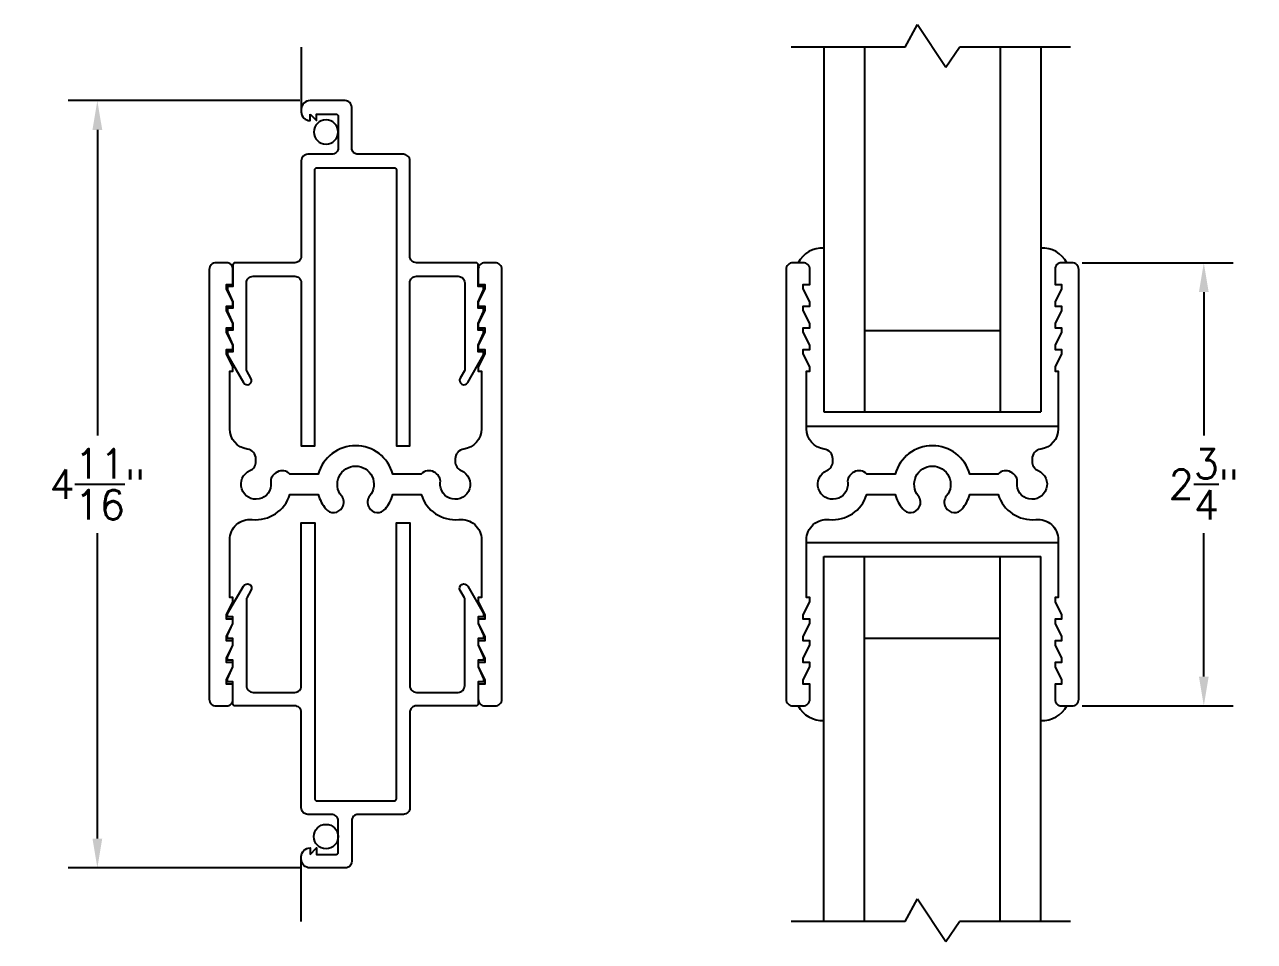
# Model space of a CAD drawing. Extents: x -56 to 119, y -34 to 74.
# Drawn here: x 4.47 to 10.14, y 70.03 to 74.26 of the extents above; entities that cross this region are included whole.
import ezdxf

# ---------------------------------------------------------------- set-up
doc = ezdxf.new("R2010")
doc.units = 0
doc.header["$LTSCALE"] = 0.25
doc.header["$MEASUREMENT"] = 0
doc.layers.get('0').update_dxf_attribs({"linetype": 'CONTINUOUS'})
doc.layers.get('DEFPOINTS').update_dxf_attribs({"color": 1, "linetype": 'CONTINUOUS'})
for name, color, linetype in [('DIM', 7, 'CONTINUOUS'), ('GLASS-VINYL', 7, 'CONTINUOUS'), ('GLAZING', 7, 'CONTINUOUS'), ('SASH', 5, 'CONTINUOUS'), ('VENT', 5, 'CONTINUOUS')]:
    doc.layers.add(name, color=color, linetype=linetype)
doc.styles.get("Standard").update_dxf_attribs({"font": 'simplex.shx'})
doc.dimstyles.new('THREE-QUARTER SCALE', dxfattribs={"dimscale": 0.75, "dimtxt": 0.18, "dimasz": 0.18, "dimexe": 0.18, "dimexo": 0.0625, "dimgap": 0.09, "dimtad": 0, "dimtih": 1, "dimtoh": 1, "dimdec": 4, "dimlfac": 1.333, "dimzin": 0, "dimdsep": 46, "dimlunit": 4, "dimtxsty": 'Standard', "dimcen": 0.09, "dimadec": 0, "dimazin": 0, "dimtfac": 1, "dimtdec": 4, "dimtofl": 0, "dimtmove": 0, "dimatfit": 3, "dimfxl": 0, "dimtolj": 1, "dimtzin": 0, "dimarcsym": 0})

# ---------------------------------------------------------------- blocks, each defined once
blk = doc.blocks.new('OO MUNTIN BAR')
at = {"color": 5}
blk.add_lwpolyline([(0.541, 0.565), (0.601, 0.595), (0.621, 0.595), (0.621, 0.565), (0.641, 0.565), (0.701, 0.595), (0.721, 0.595), (0.721, 0.565), (0.741, 0.565), (0.801, 0.595), (0.821, 0.595), (0.821, 0.565), (0.841, 0.565), (0.901, 0.595), (0.921, 0.595), (0.921, 0.565), (0.991, 0.565, 0.414214), (1.021, 0.595), (1.021, 0.643, 0.414214), (0.99, 0.674), (-0.99, 0.674, 0.414214), (-1.021, 0.643), (-1.021, 0.595, 0.414214), (-0.991, 0.565), (-0.921, 0.565), (-0.921, 0.595), (-0.901, 0.595), (-0.841, 0.565), (-0.821, 0.565), (-0.821, 0.595), (-0.801, 0.595), (-0.741, 0.565), (-0.721, 0.565), (-0.721, 0.595), (-0.701, 0.595), (-0.641, 0.565), (-0.621, 0.565), (-0.621, 0.595), (-0.601, 0.595), (-0.541, 0.565), (-0.521, 0.565), (-0.521, 0.58), (-0.2556, 0.58, -0.445388), (-0.1621, 0.4761, 0.360376), (-0.047, 0.3029), (-0.047, 0.1717, 0.106406), (-0.1135, 0.1371, 0.522758), (-0.1071, 0.0619), (-0.1053, 0.0608, 0.311835), (-0.0532, 0.065, -0.632646), (0.084, 0, -0.632646), (-0.0532, -0.065, 0.311835), (-0.1053, -0.0608), (-0.1071, -0.0619, 0.522758), (-0.1135, -0.1371, 0.106406), (-0.047, -0.1717), (-0.047, -0.3029, 0.360376), (-0.1621, -0.4761, -0.445388), (-0.2556, -0.58), (-0.521, -0.58), (-0.521, -0.565), (-0.541, -0.565), (-0.601, -0.595), (-0.621, -0.595), (-0.621, -0.565), (-0.641, -0.565), (-0.701, -0.595), (-0.721, -0.595), (-0.721, -0.565), (-0.741, -0.565), (-0.801, -0.595), (-0.821, -0.595), (-0.821, -0.565), (-0.841, -0.565), (-0.901, -0.595), (-0.921, -0.595), (-0.921, -0.565), (-0.991, -0.565, 0.414214), (-1.021, -0.595), (-1.021, -0.643, 0.414214), (-0.99, -0.674), (0.99, -0.674, 0.414214), (1.021, -0.643), (1.021, -0.595, 0.414214), (0.991, -0.565), (0.921, -0.565), (0.921, -0.595), (0.901, -0.595), (0.841, -0.565), (0.821, -0.565), (0.821, -0.595), (0.801, -0.595), (0.741, -0.565), (0.721, -0.565), (0.721, -0.595), (0.701, -0.595), (0.641, -0.565), (0.621, -0.565), (0.621, -0.595), (0.601, -0.595), (0.541, -0.565), (0.521, -0.565), (0.521, -0.58), (0.2556, -0.58, -0.37488), (0.1624, -0.4988, 0.37488), (0.1169, -0.459), (0.1054, -0.459, 0.298217), (0.0632, -0.4866, -1.980601), (0.0077, -0.3904, 0.298217), (0.0527, -0.3677), (0.0563, -0.3614, 0.354774), (0.047, -0.3029), (0.047, -0.1717, 0.337945), (0.178, 0, 0.337945), (0.047, 0.1717), (0.047, 0.3029, 0.354774), (0.0563, 0.3614), (0.0527, 0.3677, 0.298217), (0.0077, 0.3904, -1.980601), (0.0632, 0.4866, 0.298217), (0.1054, 0.459), (0.1169, 0.459, 0.37488), (0.1624, 0.4988, -0.37488), (0.2556, 0.58), (0.521, 0.58), (0.521, 0.565)], format="xyb", close=True, dxfattribs=at)
blk = doc.blocks.new('3766 SCREEN ADAPTER')
blk.add_line((0.25, 1.8363), (0.25, 1.544))
blk.add_lwpolyline([(0.21, 1.528), (0.18, 1.498), (0.18, 1.528), (0.09, 1.528, 0.414214), (0.08, 1.518), (0.08, 1.373, 0.414214), (0.11, 1.343), (0.22, 1.343, -0.414214), (0.25, 1.313), (0.25, 0.873, 0.414214), (0.28, 0.843), (0.555, 0.843, -0.414214), (0.565, 0.833), (0.565, 0.733), (0.59, 0.733), (0.59, 0.718), (0.565, 0.663), (0.565, 0.633), (0.59, 0.633), (0.59, 0.618), (0.565, 0.563), (0.565, 0.533), (0.59, 0.533), (0.59, 0.518), (0.565, 0.463), (0.565, 0.433), (0.59, 0.433), (0.59, 0.418), (0.5167, 0.291, -1), (0.482, 0.311), (0.5017, 0.345, 0.131652), (0.503, 0.35), (0.503, 0.75, 0.414214), (0.472, 0.781), (0.28, 0.781, 0.414214), (0.25, 0.751), (0.25, 0), (0.188, 0), (0.188, 1.271, 0.414214), (0.178, 1.281), (-0.178, 1.281, 0.414214), (-0.188, 1.271), (-0.188, 0), (-0.25, 0), (-0.25, 0.751, 0.414214), (-0.28, 0.781), (-0.472, 0.781, 0.414214), (-0.503, 0.75), (-0.503, 0.35, 0.131652), (-0.5017, 0.345), (-0.482, 0.311, -1), (-0.5167, 0.291), (-0.59, 0.418), (-0.59, 0.433), (-0.565, 0.433), (-0.565, 0.463), (-0.59, 0.518), (-0.59, 0.533), (-0.565, 0.533), (-0.565, 0.563), (-0.59, 0.618), (-0.59, 0.633), (-0.565, 0.633), (-0.565, 0.663), (-0.59, 0.718), (-0.59, 0.733), (-0.565, 0.733), (-0.565, 0.833, -0.414214), (-0.555, 0.843), (-0.28, 0.843, 0.414214), (-0.25, 0.873), (-0.25, 1.313, -0.414214), (-0.22, 1.343), (-0.012, 1.343, 0.414214), (0.018, 1.373), (0.018, 1.56, -0.414214), (0.048, 1.59), (0.21, 1.59, -0.414214), (0.25, 1.55), (0.25, 1.538, -0.414214), (0.21, 1.498)], format="xyb", close=True)
blk.add_circle((0.1363, 1.4455), 0.0563)
blk = doc.blocks.new('*D53')
at = {"layer": 'DEFPOINTS', "color": 0}
for p in [(5.7893, 73.9058), (4.8096, 70.3698), (5.7893, 70.3698)]:
    blk.add_point(p, dxfattribs=at)
at = {"layer": 'DIM', "color": 0, "lineweight": -2}
for p, q in [((5.7425, 73.9058), (4.6746, 73.9058)), ((4.8096, 73.7708), (4.8096, 72.3628)), ((4.8096, 70.5048), (4.8096, 71.9128)), ((5.7425, 70.3698), (4.6746, 70.3698))]:
    blk.add_line(p, q, dxfattribs=at)
at = {"layer": 'DIM', "color": 0}
for points in [[(4.7871, 73.7708), (4.8321, 73.7708), (4.8096, 73.9058)], [(4.7871, 70.5048), (4.8321, 70.5048), (4.8096, 70.3698)]]:
    blk.add_solid(points, dxfattribs=at)
at = {"layer": 'DIM', "color": 0, "insert": (4.8096, 72.1378), "char_height": 0.135, "attachment_point": 5}
blk.add_mtext('\\A1;4{\\H1.000000x;\\S11/16;}"', dxfattribs=at)
blk = doc.blocks.new('*D54')
at = {"layer": 'DEFPOINTS', "color": 0}
for p in [(9.3001, 73.1588), (9.3001, 71.1168), (9.9074, 71.1168)]:
    blk.add_point(p, dxfattribs=at)
at = {"layer": 'DIM', "color": 0, "lineweight": -2}
for p, q in [((9.3469, 73.1588), (10.0424, 73.1588)), ((9.9074, 73.0238), (9.9074, 72.3628)), ((9.9074, 71.2518), (9.9074, 71.9128)), ((9.3469, 71.1168), (10.0424, 71.1168))]:
    blk.add_line(p, q, dxfattribs=at)
at = {"layer": 'DIM', "color": 0}
for points in [[(9.8849, 73.0238), (9.9299, 73.0238), (9.9074, 73.1588)], [(9.8849, 71.2518), (9.9299, 71.2518), (9.9074, 71.1168)]]:
    blk.add_solid(points, dxfattribs=at)
at = {"layer": 'DIM', "color": 0, "insert": (9.9074, 72.1378), "char_height": 0.135, "attachment_point": 5}
blk.add_mtext('\\A1;2{\\H1.000000x;\\S3/4;}"', dxfattribs=at)

msp = doc.modelspace()

# ---------------------------------------------------------------- linework, layer by layer
at = {"layer": 'GLASS-VINYL'}
for p, q in [((8.532108, 74.152133), (8.58792, 74.256399)), ((8.58792, 74.256399), (8.718433, 74.059871)), ((8.532108, 74.152133), (8.00559, 74.152133)), ((8.718433, 74.059871), (8.782108, 74.152133)), ((9.292458, 74.152133), (8.782108, 74.152133)), ((8.532108, 70.123494), (8.58792, 70.22776)), ((8.58792, 70.22776), (8.718433, 70.031233)), ((8.532108, 70.123494), (8.00559, 70.123494)), ((8.718433, 70.031233), (8.782108, 70.123494)), ((9.292458, 70.123494), (8.782108, 70.123494))]:
    msp.add_line(p, q, dxfattribs=at)
at = {"layer": 'GLAZING', "color": 7}
for p, q in [((8.157072, 74.152133), (8.157072, 72.471298)), ((8.344572, 74.152133), (8.344572, 72.471298)), ((8.969572, 74.152133), (8.969572, 72.471298)), ((9.157072, 74.152133), (9.157072, 72.471298)), ((8.344572, 72.846298), (8.969572, 72.846298)), ((8.157072, 72.471298), (9.157072, 72.471298)), ((8.077072, 72.406298), (9.237072, 72.406298)), ((8.077072, 71.869329), (9.237072, 71.869329)), ((8.157072, 70.123494), (8.157072, 71.804329)), ((8.157072, 71.804329), (9.157072, 71.804329)), ((8.344572, 70.123494), (8.344572, 71.804329)), ((8.969572, 70.123494), (8.969572, 71.804329)), ((9.157072, 70.123494), (9.157072, 71.804329)), ((8.344572, 71.429329), (8.969572, 71.429329))]:
    msp.add_line(p, q, dxfattribs=at)
for centre, start, end in [((8.151169, 73.09898), 87.355822, 152.119196), ((9.162975, 73.09898), 27.880804, 92.644178), ((8.151169, 71.176647), 207.880804, 272.644178), ((9.162975, 71.176647), 267.355822, 332.119196)]:
    msp.add_arc(centre, 0.127949, start, end, dxfattribs=at)

# ---------------------------------------------------------------- block references
at = {"layer": 'SASH', "xscale": -1}
msp.add_blockref('3766 SCREEN ADAPTER', (5.999344, 72.315814), dxfattribs=at)
at = {"layer": 'SASH', "rotation": 180}
msp.add_blockref('3766 SCREEN ADAPTER', (5.999344, 71.959814), dxfattribs=at)
at = {"layer": 'VENT', "rotation": 90}
for p in [(5.999344, 72.137814), (8.657072, 72.137814)]:
    msp.add_blockref('OO MUNTIN BAR', p, dxfattribs=at)

# ---------------------------------------------------------------- dimensions: what is measured, and where the dimension line sits
at = {"layer": 'DIM'}
for base, p1, p2, picture, middle in [((4.809641, 70.369814), (5.789344, 73.905814), (5.789344, 70.369814), '*D53', (4.809641, 72.137814)), ((9.907423, 71.116814), (9.300072, 73.158814), (9.300072, 71.116814), '*D54', (9.907423, 72.137814))]:
    dim = msp.add_linear_dim(base=base, p1=p1, p2=p2, angle=90, dimstyle='THREE-QUARTER SCALE', dxfattribs=at)
    dim.commit()
    dim.dimension.update_dxf_attribs({"geometry": picture, "text_midpoint": middle})

doc.saveas('drawing.dxf')
